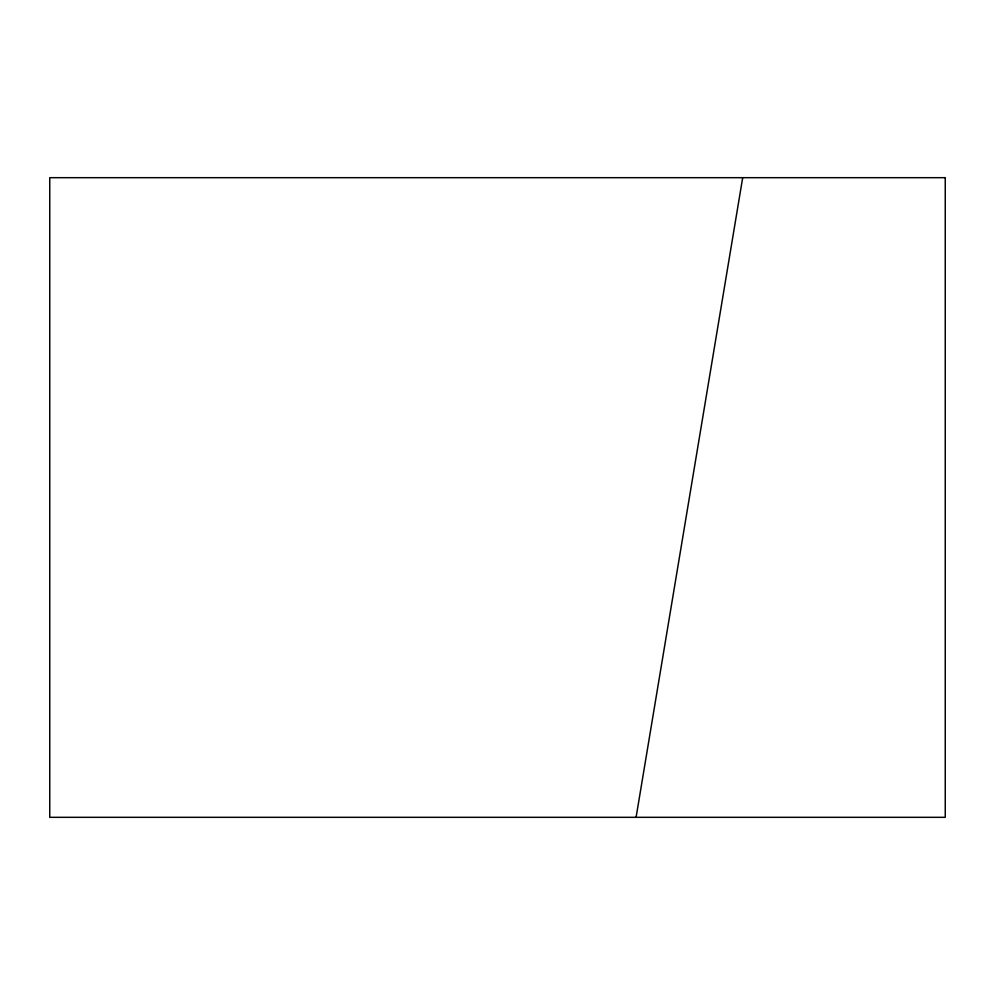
<?xml version="1.0" encoding="UTF-8"?>
<svg xmlns="http://www.w3.org/2000/svg" width="995" height="995" viewBox="0 0 995 995"><rect width="100%" height="100%" fill="white"/><g stroke="black" fill="none" stroke-linecap="round" stroke-linejoin="round"><path stroke-width="1.49" d="M636.091 817.318L742.693 177.682M945.25 177.682L49.75 177.682L49.75 817.318L945.25 817.318L945.25 177.682"/></g></svg>
